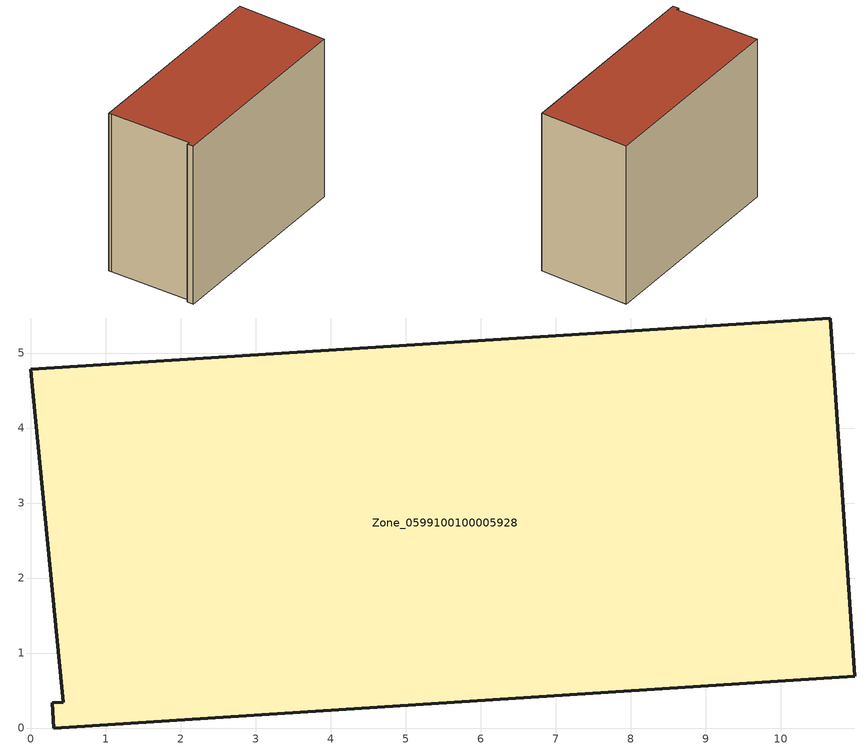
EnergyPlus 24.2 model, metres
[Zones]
Zone_0599100100005928
 floor ground (C_G): 0.29,0.33 0.43,0.34 0.01,4.63 0,4.78 10.66,5.47 10.99,0.69 0.31,0 z0
 wall outside (C_F): 0.01,4.63 0.43,0.34 0.29,0.33 0.31,0 10.99,0.69 10.66,5.47 0,4.78 0.01,4.63 z0:8.95
 roof outside (C_R): 0.43,0.34 0.29,0.33 0.31,0 10.99,0.69 10.66,5.47 0,4.78 0.01,4.63 z8.95
[BUILDING]
Pand.0599100100005928: North Axis=0; Terrain=City; Loads Convergence Tolerance Value=0.04; Temperature Convergence Tolerance Value=0.4; Solar Distribution=FullExterior; Maximum Number of Warmup Days=25; Minimum Number of Warmup Days=1
[Site:Location]
Rotterdam.The.Hague.AP_ZH_NLD Design_Conditions: Latitude=51.96; Longitude=4.45; Time Zone=1; Elevation=-4.5
[SITE:GROUNDTEMPERATURE:BUILDINGSURFACE]
18, 18, 18, 18, 18, 18, 18, 18, 18, 18, 18, 18
[MATERIAL] Thermal Absorptance=0.9; Solar Absorptance=0.7; Visible Absorptance=0.7
Name | Roughness | Thickness | Conductivity | Density | Specific Heat
G.TI.2006-2014 | MediumSmooth | 0.15 | 0.06 | 540 | 1210
F.TI.2006-2014 | Rough | 0.3 | 0.12 | 1920 | 840
R.TI.2006-2014 | MediumRough | 0.2 | 0.08 | 1500 | 1000
[CONSTRUCTION]
C_G: G.TI.2006-2014
C_F: F.TI.2006-2014
C_R: R.TI.2006-2014
[ZONE]
Zone_0599100100005928: Type=1; Multiplier=1; Ceiling Height=Autocalculate; Volume=Autocalculate; Floor Area=autocalculate; Part of Total Floor Area=Yes
[ZONEINFILTRATION:DESIGNFLOWRATE]
Infil_Zone_0599100100005928: Zone or ZoneList or Space or SpaceList=Zone_0599100100005928; Schedule=AlwaysOn; Design Flow Rate Calculation Method=Flow/Area; Flow Rate per Floor Area=0.0015; Constant Term Coefficient=1; Temperature Term Coefficient=0; Velocity Term Coefficient=0; Velocity Squared Term Coefficient=0
[HVACTEMPLATE:ZONE:IDEALLOADSAIRSYSTEM]
Zone_0599100100005928: Maximum Heating Supply Air Temperature=50; Minimum Cooling Supply Air Temperature=13; Maximum Heating Supply Air Humidity Ratio=0.0156; Minimum Cooling Supply Air Humidity Ratio=0.0077; Heating Limit=NoLimit; Cooling Limit=NoLimit; Dehumidification Control Type=ConstantSensibleHeatRatio; Cooling Sensible Heat Ratio=0.7; Dehumidification Setpoint=60; Humidification Control Type=None; Humidification Setpoint=30; Outdoor Air Method=None; Outdoor Air Flow Rate per Person=0.00944; Outdoor Air Flow Rate per Zone Floor Area=0; Outdoor Air Flow Rate per Zone=0; Demand Controlled Ventilation Type=None; Outdoor Air Economizer Type=NoEconomizer; Heat Recovery Type=None; Sensible Heat Recovery Effectiveness=0.7; Latent Heat Recovery Effectiveness=0.65
[ZONECONTROL:THERMOSTAT]
ThermostatControl_Zone_0599100100005928: Zone or ZoneList=Zone_0599100100005928; Control Type Schedule=DualSetpointControlType; Control 1=Thermostat_Zone_0599100100005928; Temperature Difference Between Cutout And Setpoint=0
[THERMOSTATSETPOINT:DUALSETPOINT]
Thermostat_Zone_0599100100005928: Heating Setpoint Temperature Schedule=HeatingSetpoint_Zone_0599100100005928; Cooling Setpoint Temperature Schedule=CoolingSetpoint_Zone_0599100100005928
[SCHEDULE:COMPACT]
HeatingSetpoint_Zone_0599100100005928: Through: 12/31, For: AllDays, Until: 24:00, 21
CoolingSetpoint_Zone_0599100100005928: Through: 12/31, For: AllDays, Until: 24:00, 24
DualSetpointControlType: Through: 12/31, For: AllDays, Until: 24:00, 4
AlwaysOn: Through: 12/31, For: AllDays, Until: 24:00, 1
